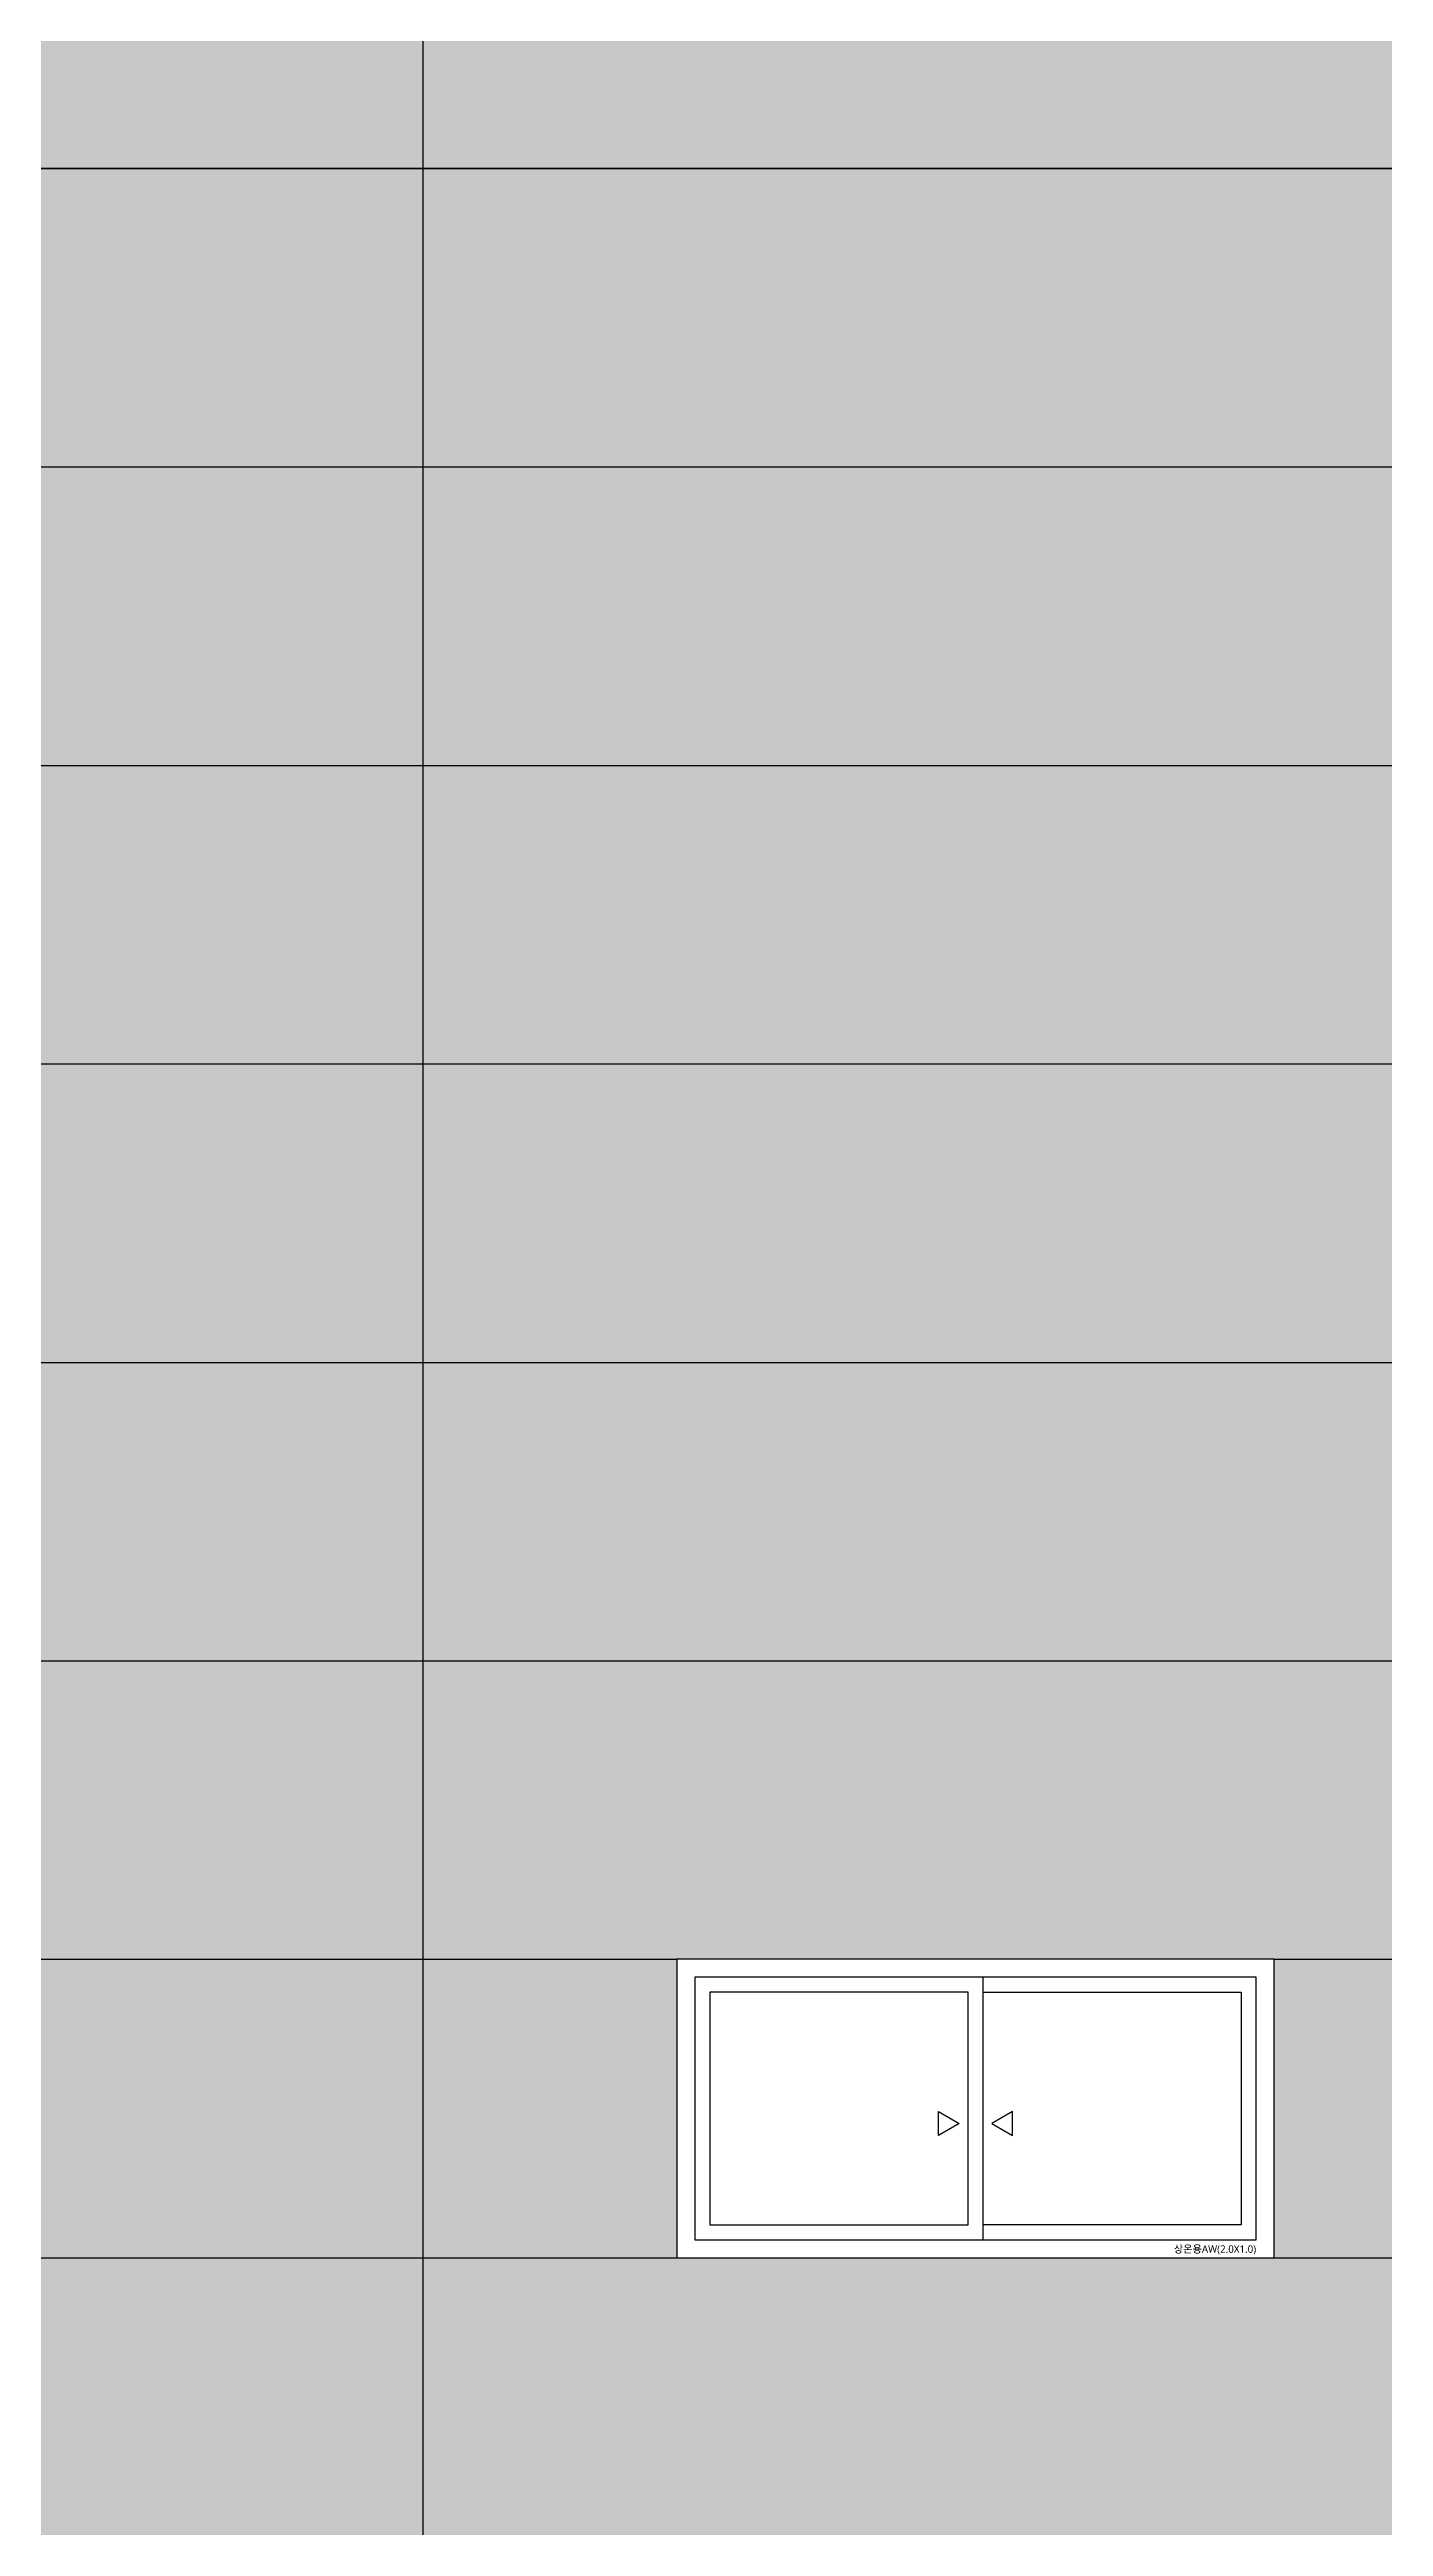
# Model space of a CAD drawing. Header units: millimetres. Extents: x 37653813 to 38677796, y 586285 to 874285.
# Drawn here: x 37934923 to 37939390, y 816642 to 824941 of the extents above; entities that cross this region are included whole.
import ezdxf

# ---------------------------------------------------------------- set-up
doc = ezdxf.new("R2010")
doc.units = ezdxf.units.MM
doc.header["$LTSCALE"] = 1000
doc.header["$MEASUREMENT"] = 0
doc.layers.get('0').update_dxf_attribs({"linetype": 'CONTINUOUS'})
doc.layers.get('Defpoints').update_dxf_attribs({"color": 161, "linetype": 'CONTINUOUS'})
for name, color, linetype in [('cen', 1, 'CONTINUOUS'), ('HAT-253', 253, 'CONTINUOUS'), ('WID', 4, 'CONTINUOUS'), ('WIN-G', 252, 'CONTINUOUS'), ('먹-흰색 255', 255, 'CONTINUOUS')]:
    doc.layers.add(name, color=color, linetype=linetype)
doc.styles.add('나눔바른고딕', font='NanumBarunGothic.ttf')

# ---------------------------------------------------------------- blocks, each defined once
blk = doc.blocks.new('AW(2.0X1.0)')
at = {"ltscale": 1000}
blk.add_wipeout([(887455, -28823.2), (889455, -28823.2), (889455, -27823.2), (887455, -27823.2)], dxfattribs=at).dxf.layer = 'WID'
at = {"layer": 'WID', "ltscale": 1000}
blk.add_line((888480, -27883.2), (888480, -28763.2), dxfattribs=at)
for points in [[(887455, -28823.2), (889455, -28823.2), (889455, -27823.2), (887455, -27823.2)], [(887515, -28763.2), (889395, -28763.2), (889395, -27883.2), (887515, -27883.2)]]:
    blk.add_lwpolyline(points, close=True, dxfattribs=at)
at = {"layer": 'WIN-G'}
for points in [[(888430, -27933.2), (887565, -27933.2), (887565, -28713.2), (888430, -28713.2)], [(888330.7, -28333.2), (888400, -28373.2), (888330.7, -28413.2)], [(888579.3, -28333.2), (888510, -28373.2), (888579.3, -28413.2)]]:
    blk.add_lwpolyline(points, close=True, dxfattribs=at)
blk.add_lwpolyline([(888480, -27933.2), (889345, -27933.2), (889345, -28713.2), (888480, -28713.2)], dxfattribs=at)
at = {"layer": 'Defpoints', "style": '나눔바른고딕'}
blk.add_text('상온용AW(2.0X1.0)', height=25, dxfattribs=at).set_placement((889119, -28806.4))

msp = doc.modelspace()

# ---------------------------------------------------------------- hatches: boundary and pattern name
at = {"layer": '먹-흰색 255', "ltscale": 0.1}
h = msp.add_hatch(dxfattribs=at)
h.set_pattern_fill('DOTS', color=256, scale=3000)
h.paths.add_polyline_path([(37803499, 825442.5), (37969524, 825442.5), (37969524, 776642.5), (37803499, 776642.5)])

# ---------------------------------------------------------------- linework, layer by layer
at = {"layer": 'cen', "ltscale": 0.1}
msp.add_line((37936174, 749542.5), (37936174, 836435.4), dxfattribs=at)
at = {"layer": 'HAT-253', "ltscale": 0.1}
for points in [[(37803499, 824542.5), (37969524, 824542.5)], [(37803499, 823542.5), (37969524, 823542.5)], [(37803499, 822542.5), (37969524, 822542.5)], [(37803499, 821542.5), (37969524, 821542.5)], [(37803499, 820542.5), (37969524, 820542.5)], [(37803499, 819542.5), (37969524, 819542.5)], [(37803499, 818542.5), (37969524, 818542.5)], [(37803499, 817542.5), (37969524, 817542.5)]]:
    msp.add_lwpolyline(points, dxfattribs=at)
msp.add_lwpolyline([(37803499, 775542.5), (37969524, 775542.5), (37969524, 824542.5), (37803499, 824542.5)], close=True, dxfattribs=at)

# ---------------------------------------------------------------- next in the draw order: block references
msp.add_blockref('AW(2.0X1.0)', (37049569, 846365.7))

doc.saveas('drawing.dxf')
